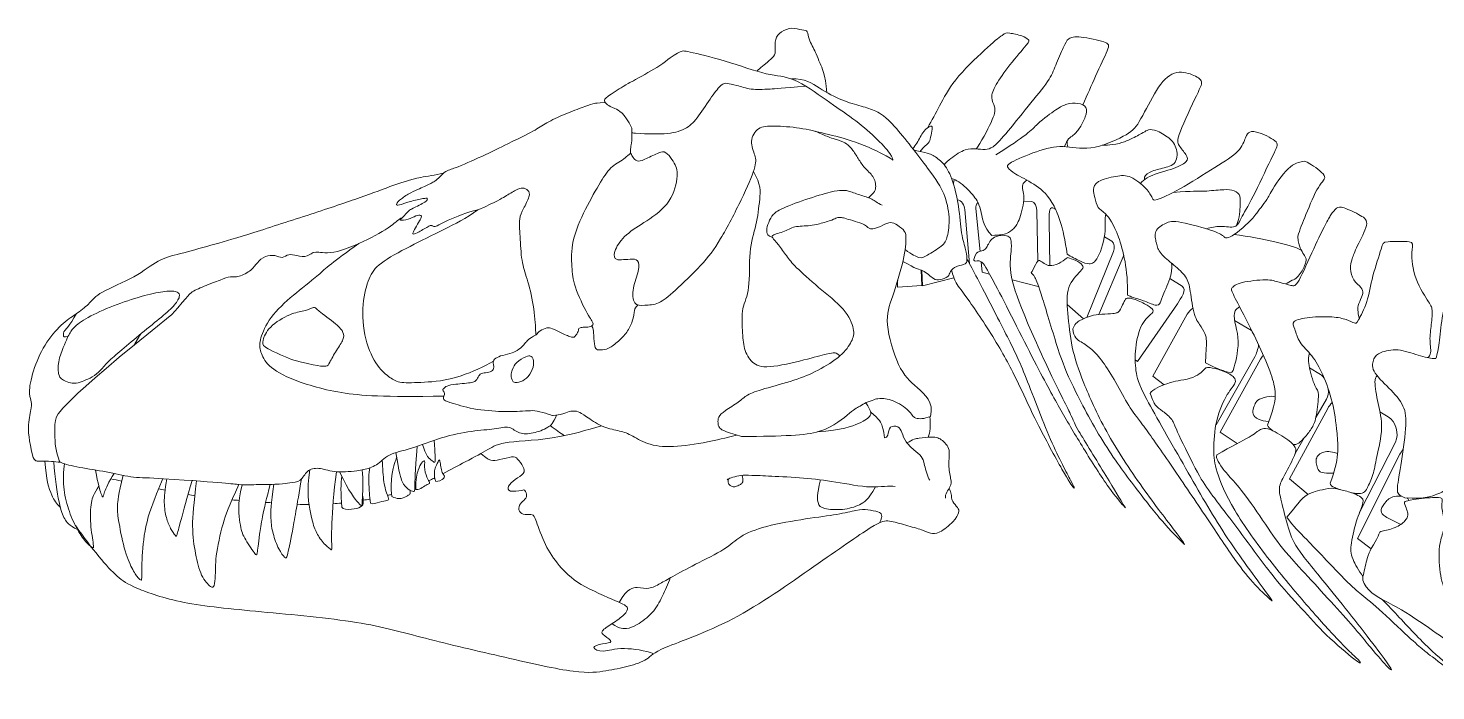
# Model space of a CAD drawing. Header units: millimetres. Extents: x 2173 to 13139, y -4919 to 6366.
# Drawn here: x 2177 to 4182, y -2511 to -1567 of the extents above; entities that cross this region are included whole.
import ezdxf

# ---------------------------------------------------------------- set-up
doc = ezdxf.new("R2010")
doc.units = ezdxf.units.MM

msp = doc.modelspace()

# ---------------------------------------------------------------- linework, layer by layer
at = {"lineweight": 13}
for p, q in [((3500.3, -1811.8), (3500.3, -1811.8)), ((3526.5, -1824.1), (3532.6, -1885.4)), ((3606.2, -1814.3), (3594.8, -1813.8)), ((3640.4, -1825.8), (3636.2, -1823.4)), ((3517.7, -1903.1), (3510.9, -1825.8)), ((3614.9, -1899.3), (3613.4, -1827.5)), ((3631, -1841.9), (3632.1, -1905.7)), ((3720.4, -1870.8), (3709.7, -1864.8)), ((3534, -1900), (3535.5, -1914.9)), ((3684.5, -1979.4), (3722.6, -1885.5)), ((3737.2, -1890.7), (3701.7, -1975.1)), ((3449.6, -1933.7), (3448.9, -1912.2)), ((3449.9, -1912.6), (3450.6, -1934.4)), ((3450.6, -1934.4), (3495.4, -1923.1)), ((3535.5, -1914.9), (3546.2, -1917.6)), ((3820.6, -1935), (3802.9, -1923.9)), ((3415, -1936.3), (3449.6, -1933.7)), ((3578.2, -1925.7), (3615.6, -1935.2)), ((3615.6, -1935.2), (3615.6, -1934.2)), ((3656.7, -1961.1), (3680, -1981.3)), ((3757, -2042.4), (3813.7, -1959.8)), ((3753.6, -2039.8), (3757, -2042.4))]:
    msp.add_line(p, q, dxfattribs=at)
for points in [[(3794.8, -2075.3), (3778.8, -2063), (3827.8, -1974.8)], [(3895.2, -1983.7), (3919.4, -1997.9)], [(3923.8, -2035.7), (3868.9, -2132.5), (3868.4, -2132.1)], [(3899, -2159.1), (3874.6, -2143), (3931.9, -2039)], [(4001.9, -2051.3), (4017.5, -2060.8)], [(4026, -2095.6), (4010.9, -2122)], [(3999.8, -2231.5), (3973.6, -2209.2), (4027.9, -2109)], [(4102.2, -2113.8), (4114, -2120.8)], [(3994.2, -2151.1), (3981.5, -2173.3)], [(4124.2, -2156.9), (4073.1, -2257.3)], [(4089.7, -2308.8), (4070.2, -2294.2), (4130.6, -2174.4)]]:
    msp.add_lwpolyline(points, dxfattribs=at)
for points, knots in [([(3214.7, -1628.6), (3231.8, -1613.5), (3241.2, -1607), (3240.8, -1599), (3239.9, -1582.7), (3248.6, -1571.7), (3264.7, -1565.7), (3280.3, -1570.6), (3287.4, -1570.2), (3288.1, -1584), (3301.5, -1606.3), (3301.9, -1613.8), (3312.3, -1632.3), (3314.5, -1659.3)], [0.129419, 0.129419, 0.129419, 0.129419, 1, 2, 3, 4, 5, 6, 7, 8, 9, 10, 10.904558, 10.904558, 10.904558, 10.904558]), ([(3458.4, -1708.8), (3463.4, -1698.8), (3476.8, -1676), (3492.1, -1643.4), (3543.5, -1593.6), (3567.1, -1574.6), (3572, -1573.4), (3594.3, -1578.4), (3602.6, -1584), (3603.2, -1586.5), (3573.6, -1620.3), (3553.4, -1649.5), (3547, -1667.2), (3554.6, -1679), (3554.1, -1692), (3537.1, -1724.1), (3527.6, -1738.5), (3527, -1739.4)], [5.141701, 5.141701, 5.141701, 5.141701, 6, 7, 8, 9, 10, 11, 12, 13, 14, 15, 16, 17, 18, 19, 19.066332, 19.066332, 19.066332, 19.066332]), ([(3481.3, -1761.8), (3484.1, -1758.9), (3493.9, -1749.8), (3513, -1738.4), (3526.2, -1739.2), (3540.7, -1740.7), (3550, -1738.4), (3565.9, -1722.7), (3601.8, -1677.3), (3632.8, -1640.2), (3639.2, -1622.3), (3652.6, -1591.8), (3657.5, -1581.4), (3671.6, -1577.9), (3716.1, -1587.7), (3717.5, -1593.4), (3696.3, -1636.2), (3686, -1661.7), (3679.1, -1676.6)], [6.475523, 6.475523, 6.475523, 6.475523, 7, 8, 9, 10, 11, 12, 13, 14, 15, 16, 17, 18, 19, 20, 21, 21.992052, 21.992052, 21.992052, 21.992052]), ([(3036.5, -1709.7), (3026, -1687.7), (3009.9, -1680.8), (3001.2, -1676.6), (2996.7, -1671), (2998, -1666.8), (3027.5, -1648.4), (3035.6, -1644), (3039.2, -1642.3), (3046.2, -1637.9), (3058.1, -1631.4), (3068.8, -1625.6), (3080.7, -1617.7), (3090.7, -1609.3), (3107.7, -1599.3), (3110.8, -1599.2), (3168.2, -1612.5), (3233.7, -1636.5), (3264.9, -1634.8), (3315.7, -1671.7), (3351.9, -1695.7), (3384.3, -1723.1), (3407.9, -1748.3), (3408.5, -1757.8), (3408.2, -1752.6), (3352.7, -1727), (3311.3, -1717.7), (3276.4, -1708.7), (3237, -1706.2), (3215.8, -1707.4), (3203.2, -1728.2), (3213.4, -1749.9), (3214.1, -1763.1), (3194.8, -1808.7), (3161.2, -1872.6), (3137.9, -1903.8), (3094.9, -1944.5), (3074.7, -1961.1), (3054.7, -1962.2), (3038.3, -1963), (3036.9, -1937.7), (3047.7, -1911.7), (3046.8, -1895.8), (3034.1, -1896.5), (3021.4, -1897.2), (3011.4, -1897.7), (3010.6, -1884), (3026.9, -1860.8), (3056.7, -1843.1), (3093.9, -1816.4), (3103.8, -1773.5), (3097.7, -1759.3), (3084.3, -1740.6), (3077.7, -1744.2)], [0, 0, 0, 0, 1, 2, 3, 4, 5, 6, 6.73829, 6.73829, 6.73829, 26.059112, 26.059112, 26.059112, 26.994983, 27.994983, 28.994983, 29.994983, 30.994983, 31.994983, 32.994983, 33.994983, 34.994983, 35.994983, 36.994983, 37.994983, 38.994983, 39.994983, 40.994983, 41.994983, 42.994983, 43.994983, 44.994983, 45.994983, 46.994983, 47.994983, 48.994983, 49.994983, 50.994983, 51.994983, 52.994983, 53.994983, 54.994983, 55.994983, 56.994983, 57.994983, 58.994983, 59.994983, 60.994983, 61.994983, 62.994983, 63.994983, 64.994983, 64.994983, 64.994983, 64.994983]), ([(3264.2, -1639.6), (3283.1, -1638.6), (3305.7, -1655.1), (3336.6, -1671.2), (3364.4, -1678.6), (3384.2, -1684.9), (3404.6, -1696.7), (3464.9, -1775.2), (3482.5, -1801.8), (3490.5, -1837.7), (3486.1, -1866.9), (3480.7, -1877), (3454.3, -1892.6), (3448.5, -1896.5), (3435.8, -1889.8), (3425.8, -1882.8)], [0.150274, 0.150274, 0.150274, 0.150274, 1, 2, 3, 4, 5, 6, 7, 8, 9, 10, 11, 12, 12.829483, 12.829483, 12.829483, 12.829483]), ([(3656.8, -1889.5), (3651, -1849.2), (3635.4, -1809.1), (3609.7, -1788.6), (3580.2, -1774.2), (3571.1, -1765.8), (3569.9, -1760.8), (3614.1, -1741.6), (3650.9, -1732.5), (3687.3, -1743.7), (3743.3, -1719.7), (3758.2, -1706), (3780.6, -1658), (3805.5, -1626.9), (3833.5, -1631.7), (3851.6, -1642), (3845.3, -1653.7), (3812.1, -1724.3), (3814.4, -1733.6), (3827.5, -1748.4), (3829.8, -1757.6), (3807.7, -1768.5), (3772.5, -1777.2), (3763.9, -1785.6), (3761.1, -1788.6)], [0, 0, 0, 0, 1, 2, 3, 4, 5, 6, 7, 8, 9, 10, 11, 12, 13, 14, 15, 16, 17, 18, 19, 20, 21, 21.458285, 21.458285, 21.458285, 21.458285]), ([(3284.3, -1649.9), (3250.5, -1653.1), (3229.1, -1654.3), (3206.1, -1655.6), (3185, -1648.2), (3170.9, -1645.6), (3165.2, -1645.9), (3151.3, -1662.7), (3130.7, -1695), (3116.1, -1710.6), (3090.7, -1718.9), (3057.9, -1718.2), (3038.5, -1716.7), (3036.8, -1716.5)], [0.256262, 0.256262, 0.256262, 0.256262, 1, 2, 3, 4, 5, 6, 7, 8, 9, 10, 10.097267, 10.097267, 10.097267, 10.097267]), ([(2769.1, -1772.9), (2775.6, -1769.6), (2800.2, -1761.2), (2870.6, -1727), (2901.5, -1711.6), (2915.5, -1701.2), (2945.6, -1687.5), (2972.2, -1678.2), (2981.2, -1674.9), (2986.4, -1674), (2998.6, -1673.1)], [0, 0, 0, 0, 0.214052, 1.214052, 2.214052, 3.214052, 4.214052, 5.214052, 6.214052, 6.528869, 6.528869, 6.528869, 6.528869]), ([(3554.9, -1747.7), (3598.1, -1721.4), (3613.3, -1703), (3643.6, -1681.2), (3655.6, -1674.8), (3672.5, -1673.5), (3686.1, -1678.7), (3683.4, -1693.7), (3675, -1709.2), (3667.1, -1719.8), (3655.9, -1725.7), (3653, -1736)], [0, 0, 0, 0, 1, 2, 3, 4, 5, 6, 7, 8, 8.892157, 8.892157, 8.892157, 8.892157]), ([(3298, -1714.3), (3314.6, -1721.6), (3328.6, -1726.5), (3340.6, -1729.8), (3349.4, -1738), (3358.2, -1751.4), (3366.1, -1765.1), (3379.8, -1776.4), (3385.5, -1790.5), (3382.8, -1801.9), (3373.5, -1808.8)], [0.302552, 0.302552, 0.302552, 0.302552, 1, 2, 3, 4, 5, 6, 7, 7.704981, 7.704981, 7.704981, 7.704981]), ([(3437, -1739.1), (3439, -1736.6), (3444.5, -1728.7), (3451.7, -1712.8), (3464, -1704.8), (3465.3, -1709.8), (3461.9, -1724), (3460.2, -1731.3), (3452, -1736.7), (3447.7, -1742.3), (3447.3, -1742.9)], [7.476868, 7.476868, 7.476868, 7.476868, 8, 9, 10, 11, 12, 13, 14, 14.10375, 14.10375, 14.10375, 14.10375]), ([(3742.7, -1947.8), (3743.5, -1911.9), (3729.6, -1855.4), (3709.7, -1827.7), (3700, -1825.2), (3695.6, -1807.1), (3693.2, -1797.6), (3697, -1785), (3727.6, -1777.5), (3746.6, -1776.1), (3771.7, -1796.8), (3778.6, -1810.5), (3779.6, -1814.6), (3813.5, -1799.7), (3870.8, -1763.2), (3904.2, -1743.1), (3911.1, -1720.7), (3915.5, -1714.3), (3928.3, -1714.1), (3961, -1730.7), (3952.7, -1740), (3923, -1806.5), (3903.7, -1838), (3898.2, -1853.6), (3877, -1848.1), (3861.6, -1851.2), (3855, -1853.1)], [0, 0, 0, 0, 1, 2, 3, 4, 5, 6, 7, 8, 9, 10, 11, 12, 13, 14, 15, 16, 17, 18, 19, 20, 21, 22, 23, 23.798148, 23.798148, 23.798148, 23.798148]), ([(3706.4, -1734.1), (3728.6, -1733.6), (3746, -1726), (3764.9, -1716.6), (3769.7, -1712.7), (3779.2, -1710.4), (3800.6, -1721.7), (3813.6, -1735.6), (3814.3, -1761.5), (3791.8, -1767.1), (3773.8, -1771.5), (3765.8, -1778.1), (3766.7, -1783.3)], [0.111633, 0.111633, 0.111633, 0.111633, 1, 2, 3, 4, 5, 6, 7, 8, 9, 9.822972, 9.822972, 9.822972, 9.822972]), ([(3438.5, -1741.1), (3456.9, -1744.6), (3466, -1748.2), (3479.6, -1757.9), (3493.1, -1778.7), (3503.1, -1821.4), (3505.3, -1861.8), (3513.3, -1885), (3513.8, -1894.1), (3514.4, -1904.4), (3498.2, -1905.2), (3488.7, -1914.6), (3489.1, -1921.4), (3474.6, -1926.3), (3467.8, -1926.6), (3451.2, -1910.7), (3441.3, -1910.7), (3422.7, -1899.6)], [0.053516, 0.053516, 0.053516, 0.053516, 1, 2, 3, 4, 5, 6, 7, 8, 9, 10, 11, 12, 13, 14, 14.912269, 14.912269, 14.912269, 14.912269]), ([(3035.2, -1745.3), (3027.9, -1751.3), (3022.2, -1756.3), (3007.8, -1762.6), (2993.4, -1783.5), (2970.3, -1824.2), (2949.3, -1872), (2951.4, -1909.4), (2952.6, -1932.3), (2975.6, -1980.2), (2982.7, -1987.1), (2979.9, -1992.8), (2971.7, -1993.2), (2968, -1993.4), (2960.7, -1993.8), (2960.9, -1998.4), (2955.6, -2007.9), (2950.4, -2008.2), (2931.6, -1999.3), (2920.8, -1993.6), (2913.8, -1994), (2903, -2000.1), (2900, -2005.4), (2899.9, -2003.9), (2897.6, -1961.9), (2886.8, -1921.3), (2879.3, -1901.3), (2877.2, -1861.5), (2875.8, -1837.2), (2881.3, -1825.9), (2892.4, -1805.8), (2889.2, -1797.7), (2881.4, -1794.1), (2872.6, -1797.2), (2855.8, -1807), (2845.2, -1813.8), (2818.8, -1825.7)], [10.632559, 10.632559, 10.632559, 10.632559, 10.704231, 11.704231, 12.704231, 13.704231, 14.704231, 15.704231, 16.704231, 17.704231, 18.704231, 19.704231, 20.704231, 21.704231, 22.704231, 23.704231, 24.704231, 25.704231, 26.704231, 27.704231, 28.704231, 29.704231, 30.704231, 31.704231, 32.704231, 33.704231, 34.704231, 35.704231, 36.704231, 37.704231, 38.704231, 39.704231, 40.704231, 41.704231, 42.704231, 43.704231, 43.704231, 43.704231, 43.704231]), ([(3985.4, -1863.8), (3987.7, -1854.8), (3997.6, -1831.3), (4015, -1787.7), (4031, -1779.4), (3997.2, -1756.7), (3994.8, -1756.6), (3972.8, -1760.7), (3949.5, -1795.7), (3944.1, -1806.1), (3942.8, -1808.3), (3938.1, -1816.5), (3931.8, -1823.7), (3926.9, -1830.7), (3924.8, -1833.1), (3918.5, -1842.3), (3885.4, -1870.2), (3879.6, -1864), (3873.3, -1858), (3811.8, -1840.5), (3797.2, -1844), (3779.4, -1855.9), (3783.9, -1874.2), (3787.3, -1887.9), (3809.1, -1904.8), (3827.7, -1921.4), (3831.9, -1938.6), (3837.1, -1979.6), (3848.5, -1993.1), (3854.4, -2005.6), (3855.6, -2010.6), (3853.9, -2044.3)], [0, 0, 0, 0, 0.80304, 1.80304, 2.80304, 3.80304, 4.80304, 5.80304, 6.80304, 7.118096, 7.118096, 7.118096, 35.394409, 35.394409, 35.394409, 35.704518, 36.704518, 37.704518, 38.704518, 39.704518, 40.704518, 41.704518, 42.704518, 43.704518, 44.704518, 45.704518, 46.704518, 47.704518, 48.704518, 49.704518, 50.704518, 50.704518, 50.704518, 50.704518]), ([(2768.4, -1773.7), (2755.4, -1777.1), (2732.8, -1779.3), (2692, -1792.7), (2647.6, -1809.9), (2571.1, -1835.1), (2482.2, -1863.7), (2436.9, -1876.7), (2390.7, -1889.4), (2362.1, -1896.2), (2332, -1921.8), (2274.3, -1944.9), (2266.1, -1958.3), (2247.1, -1973.5), (2227.7, -1985.3), (2202.1, -2012.9), (2184.1, -2051.3), (2176.5, -2086.9), (2181.4, -2098), (2181.8, -2105.4), (2176.1, -2131.3), (2177.3, -2152.8), (2183.8, -2178.9), (2186.2, -2183.3), (2187.7, -2183.9), (2194, -2184.2), (2206.7, -2184), (2218.1, -2185.4), (2222.5, -2185.6)], [0, 0, 0, 0, 0.726884, 1.726884, 2.726884, 3.726884, 4.726884, 5.726884, 6.726884, 7.726884, 8.726884, 9.726884, 10.726884, 11.726884, 12.726884, 13.726884, 14.726884, 15.726884, 16.726884, 17.726884, 18.726884, 19.726884, 19.726884, 19.726884, 20.726884, 21.726884, 22.726884, 23.331664, 23.331664, 23.331664, 23.331664]), ([(2769.1, -1772.9), (2760.7, -1782.1), (2752.7, -1787.8), (2740.6, -1793), (2732.3, -1797), (2718.1, -1803.1), (2704.1, -1813.3), (2700.1, -1819.1), (2703.2, -1820.5), (2720, -1813.9), (2742, -1809.5), (2745.6, -1809.3), (2745.8, -1813.7), (2721.3, -1825.9), (2720.2, -1826), (2711.9, -1835), (2707.8, -1839.3), (2703.9, -1841.2), (2718.3, -1840.4), (2729.7, -1833.8), (2737.2, -1833.4), (2737.4, -1836.7), (2733.5, -1843.2), (2726.2, -1855.7), (2724.3, -1859.6), (2724.5, -1861.5), (2731.7, -1858.8), (2750.1, -1847.3), (2751.6, -1849), (2757.7, -1850.6), (2764.3, -1845.4), (2799.9, -1830.1), (2816.4, -1826.2), (2818.8, -1825.7)], [0.122485, 0.122485, 0.122485, 0.122485, 1, 2, 3, 4, 5, 6, 7, 8, 9, 10, 11, 12, 13, 14, 15, 16, 17, 18, 19, 20, 21, 22, 23, 24, 25, 26, 27, 28, 29, 30, 30.182272, 30.182272, 30.182272, 30.182272]), ([(3209.7, -1771.7), (3220.8, -1789.4), (3218.5, -1813.9), (3214.6, -1847.9), (3202.5, -1882.8), (3205.7, -1942.6), (3192.4, -1964.7), (3194.2, -1999.3), (3195.6, -2024.4), (3206.8, -2045), (3227, -2053.2), (3286, -2039.2), (3317.5, -2030.1), (3324.6, -2029.7), (3328.1, -2029.5), (3332.8, -2034.3)], [0.199195, 0.199195, 0.199195, 0.199195, 1, 2, 3, 4, 5, 6, 7, 8, 9, 10, 11, 12, 12.692621, 12.692621, 12.692621, 12.692621]), ([(3549.5, -1862.6), (3537.1, -1851.2), (3534.1, -1820.5), (3523.5, -1805.5), (3505.7, -1787.1), (3495.4, -1782.5), (3492.2, -1781.4)], [0, 0, 0, 0, 1, 2, 3, 3.497853, 3.497853, 3.497853, 3.497853]), ([(3496.1, -1782.9), (3495.6, -1784.1), (3495, -1786.1), (3494.8, -1788), (3494.8, -1789)], [20.7372732, 20.7372732, 20.7372732, 20.7372732, 21, 21.2471686, 21.2471686, 21.2471686, 21.2471686]), ([(3599.4, -1783.9), (3596, -1786.1), (3590.4, -1792), (3598.1, -1805.6), (3588.8, -1841.4), (3581.4, -1853.5), (3570.2, -1860.3), (3564.2, -1861.7), (3555.6, -1862.2), (3549.5, -1862.6)], [27.475102, 27.475102, 27.475102, 27.475102, 28, 29, 30, 31, 32, 33, 34, 34, 34, 34]), ([(3236.9, -1865.7), (3229.8, -1862.9), (3228.2, -1858.5), (3229.6, -1847), (3235.9, -1834.8), (3244, -1826.1), (3284.2, -1811.1), (3323.9, -1799.1), (3335.6, -1798.5), (3343.5, -1798.1), (3361, -1805.2), (3380, -1810.1), (3386, -1816.4), (3393.1, -1819.6)], [0.130677, 0.130677, 0.130677, 0.130677, 1, 2, 3, 4, 5, 6, 7, 8, 9, 10, 11, 11, 11, 11]), ([(3807.7, -1801.4), (3836.6, -1799), (3848.6, -1800.6), (3877, -1797), (3892, -1797.4), (3903.7, -1803.2), (3903.1, -1814.7), (3902.6, -1836.7), (3897.8, -1848.6)], [0.109869, 0.109869, 0.109869, 0.109869, 1, 2, 3, 4, 5, 5.854537, 5.854537, 5.854537, 5.854537]), ([(3942, -2133), (3953.5, -2102.5), (3954.1, -2085.2), (3947.5, -2058.1), (3928, -2014.5), (3907.6, -1974.6), (3890.9, -1942.2), (3889.7, -1937.5), (3900.8, -1929.2), (3944.2, -1924.1), (3957.6, -1929.5), (3977.9, -1934), (3983.6, -1936.6), (4009.5, -1877), (4025.9, -1844.3), (4032, -1833.1), (4040.8, -1822.5), (4047.5, -1820.8), (4077.5, -1834.9), (4088.1, -1843.7), (4067.8, -1880.7), (4062.3, -1896.5), (4059.1, -1909), (4063.6, -1927.2), (4077, -1937), (4078.9, -1944.5), (4073.1, -1956.9), (4069.6, -1966.2), (4071.8, -1977), (4072.7, -1981.1)], [0, 0, 0, 0, 1, 2, 3, 4, 5, 6, 7, 8, 9, 10, 11, 12, 13, 14, 15, 16, 17, 18, 19, 20, 21, 22, 23, 24, 25, 26, 26.72282, 26.72282, 26.72282, 26.72282]), ([(2381.5, -1975), (2406.4, -1946.4), (2410.4, -1942.2), (2426.4, -1935), (2452.1, -1925.3), (2465.2, -1920.4), (2475.4, -1923.2), (2496.4, -1911.7), (2502.2, -1901.4), (2514.1, -1891.1), (2528.7, -1890.3), (2538.6, -1896.1), (2548, -1888.2), (2558.5, -1891.5), (2575.4, -1894.1), (2584.1, -1882.9), (2606.1, -1891.8), (2663.5, -1868.5), (2695.1, -1848.6), (2703.9, -1840.2), (2709.9, -1837)], [2.65153, 2.65153, 2.65153, 2.65153, 3, 4, 5, 6, 7, 8, 9, 10, 11, 12, 13, 14, 15, 16, 17, 18, 19, 19.574166, 19.574166, 19.574166, 19.574166]), ([(2817.4, -1826), (2800.4, -1838.6), (2763.1, -1857), (2720.9, -1877.6), (2674, -1903.1), (2662.3, -1921.4), (2651.7, -1957.6), (2654.7, -2012.7), (2674.8, -2051.8), (2692.7, -2065.8), (2705.7, -2073.5), (2738.4, -2071.8), (2782.3, -2069.4), (2826.6, -2049.2), (2839.4, -2041.5)], [0.225619, 0.225619, 0.225619, 0.225619, 1, 2, 3, 4, 5, 6, 7, 8, 9, 10, 11, 11.679735, 11.679735, 11.679735, 11.679735]), ([(3711.8, -1832.3), (3709.4, -1839.2), (3714, -1855.7), (3700, -1900.3), (3688.2, -1904.5), (3676.1, -1899.9), (3662.2, -1892.6), (3656.8, -1889.5)], [23.217544, 23.217544, 23.217544, 23.217544, 24, 25, 26, 27, 28, 28, 28, 28]), ([(2647.9, -1874.2), (2610.4, -1900.1), (2587.2, -1922.5), (2554.4, -1946.6), (2519.5, -1979.6), (2505.9, -2011.4), (2506.6, -2025.5), (2514, -2045.6), (2544.3, -2066), (2616.1, -2088.8), (2683, -2093), (2768.9, -2091.5)], [0.189761, 0.189761, 0.189761, 0.189761, 1, 2, 3, 4, 5, 6, 7, 8, 8.929439, 8.929439, 8.929439, 8.929439]), ([(3193, -2149.1), (3166.1, -2141.2), (3159.8, -2136), (3159.4, -2129.9), (3159, -2121.3), (3167.7, -2112.8), (3190.3, -2099.4), (3199.3, -2089.7), (3222, -2081.6), (3270.1, -2068.9), (3301.2, -2056.1), (3336.6, -2033.8), (3350.9, -2012.8), (3354.9, -1997.8), (3342, -1967.9), (3301.7, -1936.5), (3267.1, -1905.3), (3258.7, -1894.3), (3249.5, -1881), (3245.7, -1876.2)], [0, 0, 0, 0, 1, 2, 3, 4, 5, 6, 7, 8, 9, 10, 11, 12, 13, 14, 15, 16, 16.759206, 16.759206, 16.759206, 16.759206]), ([(4031.3, -2215.5), (4044.4, -2182.6), (4041.2, -2140.8), (4035.9, -2100.5), (4020.7, -2058.7), (4006, -2032.9), (3986.1, -2015.1), (3981, -1994.3), (3974.9, -1984.7), (4000.5, -1978.4), (4036.8, -1977.9), (4054.9, -1982.2), (4067.3, -1988.4), (4069.4, -1987.9), (4085.1, -1957.7), (4090.5, -1922.4), (4106.7, -1874.8), (4105.8, -1871.1), (4152.5, -1870.6), (4146.8, -1877.3), (4147.9, -1919.4), (4173.2, -1960.1), (4177.6, -1966.3), (4175.6, -1989.3), (4172.1, -2012.7), (4176.2, -2029.7), (4172.2, -2035.2), (4170.4, -2036.6)], [0, 0, 0, 0, 1, 2, 3, 4, 5, 6, 7, 8, 9, 10, 11, 12, 13, 14, 15, 16, 17, 18, 19, 20, 21, 22, 23, 24, 24.411181, 24.411181, 24.411181, 24.411181]), ([(3985.4, -1865.2), (3985.5, -1867), (3986.8, -1879.4), (3996.8, -1893.8), (3997.9, -1898.3), (3991.1, -1915.5), (3982.3, -1925.1), (3977.5, -1926.4), (3977.4, -1926.4)], [22.84668, 22.84668, 22.84668, 22.84668, 23, 24, 25, 26, 27, 27.003793, 27.003793, 27.003793, 27.003793]), ([(3513.9, -1896.2), (3518.1, -1903.8), (3533.7, -1932.9), (3575, -2014), (3592.2, -2047.6), (3634.9, -2162.9), (3666.6, -2219.4), (3668.3, -2226.5), (3654.3, -2205.8), (3610.4, -2124.3), (3590.4, -2079.2), (3561.7, -2022.1), (3512.4, -1947.9), (3497.6, -1931.3), (3494.2, -1919.7), (3491.8, -1912)], [3.538084, 3.538084, 3.538084, 3.538084, 4, 5, 6, 7, 8, 9, 10, 11, 12, 13, 14, 15, 15.839642, 15.839642, 15.839642, 15.839642]), ([(3805.3, -1902.1), (3805.7, -1906.2), (3806.6, -1918), (3792.5, -1948.5), (3789.5, -1959.5), (3784.5, -1964.1), (3763.8, -1954.3), (3753, -1951.9), (3748, -1950.1), (3742.7, -1947.8)], [27.297518, 27.297518, 27.297518, 27.297518, 28, 29, 30, 31, 32, 33, 34, 34, 34, 34]), ([(4279.4, -2064.3), (4279.5, -2064), (4281.2, -2056.5), (4280.5, -2027.7), (4286.5, -2020.5), (4291.2, -2019.4), (4271.4, -1989.3), (4260.8, -1980.3), (4250.9, -1964.9), (4247.8, -1952.6), (4249.4, -1930), (4232.6, -1925), (4194.6, -1934.4), (4197.7, -1947.1), (4189.3, -1984.2), (4186.5, -2023.2), (4181.9, -2037.4), (4182.3, -2039), (4157.6, -2034.4), (4127.4, -2022.6), (4100.5, -2029.3), (4093.2, -2036.5), (4088.7, -2055.1), (4115.7, -2080), (4138.4, -2105.4), (4140.6, -2131.8), (4131.6, -2195.4), (4124.9, -2228.3), (4128.8, -2232.6), (4137.9, -2236.5)], [9.952025, 9.952025, 9.952025, 9.952025, 10, 11, 12, 13, 14, 15, 16, 17, 18, 19, 20, 21, 22, 23, 24, 25, 26, 27, 28, 29, 30, 31, 32, 33, 34, 35, 36, 36, 36, 36]), ([(2979.5, -1991.6), (2981.8, -1995.4), (2982.1, -2001.6), (2983.1, -2019), (2985.9, -2025.9), (2991.4, -2025.6), (3003, -2025), (3017.8, -2013.4), (3030, -2000.8), (3038.2, -1985.5), (3040.5, -1966.7), (3042.2, -1964.6), (3044.8, -1962.1), (3045.2, -1961.7)], [0.314694, 0.314694, 0.314694, 0.314694, 1, 2, 3, 4, 5, 6, 7, 8, 9, 10, 10.205459, 10.205459, 10.205459, 10.205459]), ([(3902.4, -1964.5), (3899.2, -1966.3), (3889.7, -1974.6), (3905.4, -2006.3), (3893.2, -2058.3), (3890, -2059.1), (3872.6, -2053.4), (3853.9, -2044.3)], [0.750636, 0.750636, 0.750636, 0.750636, 1, 2, 3, 4, 5, 5, 5, 5]), ([(2381.5, -1975), (2220.4, -2104.3), (2213.9, -2130.2), (2214.7, -2144.1), (2215, -2165.3), (2221.3, -2184.2), (2221.4, -2186.5), (2253, -2194.3), (2294.1, -2199.5), (2326.8, -2208.7), (2348.6, -2207.5), (2369.7, -2209.1), (2457.5, -2214.7), (2477.6, -2218.6), (2504, -2217.2), (2538, -2217.3), (2548.5, -2215), (2565.8, -2213.8), (2572.9, -2196.7), (2590.3, -2192.4), (2610.6, -2200.5), (2641.7, -2198.8), (2657.9, -2195.6), (2663.4, -2193.7), (2669.9, -2191.5), (2675.9, -2187.4), (2681.1, -2182.9), (2684.2, -2180.2), (2693.3, -2172.5), (2720.7, -2167.8), (2765.7, -2149.3), (2810, -2140.5), (2842.8, -2138.7), (2863.1, -2133.1), (2875.3, -2146.2), (2895.6, -2145.1), (2916, -2137.8), (2924.9, -2129.9), (2929.3, -2118.6)], [0, 0, 0, 0, 1, 2, 3, 4, 5, 6, 7, 8, 9, 9, 9, 10, 11, 12, 13, 14, 15, 16, 17, 18, 18.622161, 18.622161, 18.622161, 39.442444, 39.442444, 39.442444, 39.967796, 40.967796, 41.967796, 42.967796, 43.967796, 44.967796, 45.967796, 46.967796, 47.967796, 48.671892, 48.671892, 48.671892, 48.671892]), ([(2245.6, -1973.9), (2234.9, -1992.4), (2226.6, -1998.6), (2226.9, -2004.4), (2227.1, -2007.8), (2233.5, -2006.4)], [0.084421, 0.084421, 0.084421, 0.084421, 1, 2, 2.579888, 2.579888, 2.579888, 2.579888]), ([(2900.1, -2004.4), (2889.3, -2009.2), (2884.7, -2017.3), (2875.5, -2025.4), (2867.1, -2029.9), (2852, -2033.3), (2841.5, -2037.2), (2838.1, -2043.5), (2839.9, -2046.3), (2840.3, -2054.3), (2833.6, -2057.9), (2823, -2058.5), (2819.4, -2060.5), (2816.2, -2068.2), (2810.5, -2072.9), (2779.5, -2074.6), (2770.9, -2077.9), (2768, -2081.6), (2766.3, -2081.7), (2771.2, -2088.1), (2767.8, -2092.9), (2768, -2097.3), (2778.1, -2100.8), (2814.9, -2111.8), (2860.7, -2113.9), (2871.9, -2113.3), (2890.1, -2112.3), (2900.6, -2111.8), (2916.9, -2116.8), (2923.3, -2119.1), (2924.6, -2118.9)], [0.002127, 0.002127, 0.002127, 0.002127, 1, 2, 3, 4, 5, 6, 7, 8, 9, 10, 11, 12, 13, 14, 15, 16, 17, 18, 19, 20, 21, 22, 23, 24, 25, 26, 27, 27.658363, 27.658363, 27.658363, 27.658363]), ([(4001.7, -2030.2), (4000.5, -2034.6), (3999.3, -2045.6), (4010.7, -2082.6), (4016.1, -2083.7), (4012, -2121.8), (4006.2, -2137), (3995.7, -2149.7), (3986.4, -2159.6), (3981.2, -2161), (3977.3, -2159.4)], [31.108218, 31.108218, 31.108218, 31.108218, 32, 33, 34, 35, 36, 37, 38, 38.951857, 38.951857, 38.951857, 38.951857]), ([(4098.2, -2062.5), (4095.9, -2064.3), (4093.9, -2068.9), (4099.2, -2103.1), (4107.9, -2135), (4096.5, -2181.7), (4093.5, -2203.4), (4083, -2224.7), (4080.3, -2229.1), (4072, -2231.2), (4063.1, -2229.4), (4060.7, -2228.8)], [27.250346, 27.250346, 27.250346, 27.250346, 28, 29, 30, 31, 32, 33, 34, 35, 35.378353, 35.378353, 35.378353, 35.378353]), ([(3300.7, -2142.4), (3336.4, -2139.5), (3365.9, -2129.1), (3377.7, -2119.1), (3377.9, -2114.1), (3370, -2100.9)], [0.12214, 0.12214, 0.12214, 0.12214, 1, 2, 2.887369, 2.887369, 2.887369, 2.887369]), ([(3944, -2127.7), (3931.2, -2126.4), (3922.1, -2120.6), (3920.3, -2113), (3924.2, -2103.2), (3926.5, -2097.3), (3938.3, -2092.7), (3949.5, -2091.1), (3953.1, -2092.5)], [0.061187, 0.061187, 0.061187, 0.061187, 1, 2, 3, 4, 5, 5.646522, 5.646522, 5.646522, 5.646522]), ([(2924.6, -2118.9), (2936, -2118.3), (2942.4, -2114.5), (2952.2, -2112.4), (2959.5, -2112.8), (2969.8, -2119), (2993.3, -2136), (3017.9, -2140.6), (3034.3, -2145.3), (3056.7, -2160.8), (3093.4, -2165.4), (3140.7, -2157.7), (3169.7, -2151.4), (3185.7, -2146.9)], [0, 0, 0, 0, 1, 2, 3, 4, 5, 6, 7, 8, 9, 10, 10.768378, 10.768378, 10.768378, 10.768378]), ([(3376.8, -2114.4), (3389.3, -2124.2), (3395.3, -2137.1), (3396.1, -2146.2), (3396.4, -2151)], [0.363563, 0.363563, 0.363563, 0.363563, 1, 1.906838, 1.906838, 1.906838, 1.906838]), ([(4137.9, -2236.5), (4167.8, -2238.1), (4186.2, -2229.4), (4195.9, -2227), (4197.1, -2212.2), (4195.8, -2165), (4201.9, -2139.6), (4207.4, -2117.6), (4209.7, -2109.8)], [0, 0, 0, 0, 1, 2, 3, 4, 5, 5.712723, 5.712723, 5.712723, 5.712723]), ([(2767.4, -2202), (2778.6, -2196.2), (2807.1, -2181.1), (2833.1, -2167), (2851.5, -2155.5), (2922.6, -2154.3), (2970.6, -2140.3), (2993.5, -2134)], [6.352122, 6.352122, 6.352122, 6.352122, 7, 8, 9, 10, 10.636968, 10.636968, 10.636968, 10.636968]), ([(3396.4, -2151), (3398.5, -2150.5), (3402.1, -2148.3), (3402.7, -2133), (3417.1, -2134.3), (3420.9, -2142.4), (3426.3, -2157), (3438, -2168.2), (3450.7, -2177.3), (3452.3, -2186.7), (3458.2, -2206.6), (3460.9, -2211.1)], [18.156801, 18.156801, 18.156801, 18.156801, 19, 20, 21, 22, 23, 24, 25, 26, 27, 27, 27, 27]), ([(2700.4, -2171.9), (2705.3, -2202.1), (2709.3, -2215.5), (2718.2, -2225.2), (2727.1, -2228), (2727.4, -2226.8), (2727.8, -2200.6), (2730.6, -2163.1)], [0.090543, 0.090543, 0.090543, 0.090543, 1, 2, 3, 4, 4.94625, 4.94625, 4.94625, 4.94625]), ([(2738.3, -2160.4), (2743.6, -2175.7), (2749, -2181.3), (2755.4, -2186.2), (2756.9, -2186.1), (2756.3, -2174.8), (2755.2, -2154.3)], [0.060553, 0.060553, 0.060553, 0.060553, 1, 2, 3, 3.911841, 3.911841, 3.911841, 3.911841]), ([(3428.6, -2158.2), (3437.1, -2152.8), (3445.2, -2151.2), (3464.1, -2149.2), (3472.6, -2150.7), (3478.9, -2154.1), (3486.1, -2161.5), (3490, -2169.8), (3486.8, -2188.9), (3491.3, -2211.3), (3492.4, -2218.7), (3482.4, -2231.4), (3483.3, -2236.8)], [0.092854, 0.092854, 0.092854, 0.092854, 1, 2, 3, 4, 5, 6, 7, 8, 9, 10, 10, 10, 10]), ([(2200.5, -2184.2), (2202.2, -2209.9), (2209, -2232.7), (2216.8, -2244.9), (2222.3, -2249.7)], [0.046235, 0.046235, 0.046235, 0.046235, 1, 1.710038, 1.710038, 1.710038, 1.710038]), ([(2213.2, -2184.8), (2214.8, -2208.6), (2221.6, -2251.1), (2226.9, -2264.8), (2234.9, -2275.6), (2247, -2281.6)], [0.063217, 0.063217, 0.063217, 0.063217, 1, 2, 2.796373, 2.796373, 2.796373, 2.796373]), ([(2681.1, -2182.9), (2681.3, -2187.9), (2681.9, -2203.3), (2685.4, -2227.7), (2691.6, -2238.8), (2688.8, -2240), (2678.6, -2241.8), (2666.9, -2245.7), (2664.1, -2244.1)], [5.375105, 5.375105, 5.375105, 5.375105, 6, 7, 8, 9, 10, 11, 11, 11, 11]), ([(2694.5, -2234.4), (2692.5, -2209.5), (2697.4, -2190.4), (2700.7, -2181.2), (2701.6, -2179.1)], [0, 0, 0, 0, 1, 1.396711, 1.396711, 1.396711, 1.396711]), ([(2821.6, -2173.2), (2829.5, -2180.4), (2836.7, -2183.7), (2847.1, -2182.9), (2868, -2176.6), (2873.1, -2179.3), (2882.8, -2192.6), (2884.8, -2201.9), (2869.6, -2209.8), (2859.3, -2219.9), (2859.9, -2228.7), (2882.9, -2225.5), (2883.6, -2224.2), (2888.4, -2233.9), (2883.1, -2240), (2875.5, -2246.2), (2874.9, -2256.4), (2883.9, -2261.2), (2896.3, -2259), (2898.8, -2265.2), (2912.6, -2304.7), (2932.1, -2332.8), (2958.3, -2359.7), (3021.8, -2386.3), (3033, -2392.2), (3027.6, -2402.3), (3008.6, -2415.9), (2990.8, -2426.6), (2996.2, -2432.3), (3012.4, -2442.7), (2994.9, -2443.8), (2976.3, -2448.9), (2995.4, -2458.1), (3017.8, -2447.9), (3055.6, -2453.9), (3067.8, -2458.4)], [0.261498, 0.261498, 0.261498, 0.261498, 1, 2, 3, 4, 5, 6, 7, 8, 9, 10, 11, 12, 13, 14, 15, 16, 17, 18, 19, 20, 21, 22, 23, 24, 25, 26, 27, 28, 29, 30, 31, 32, 32.81775, 32.81775, 32.81775, 32.81775]), ([(4036.3, -2201.3), (4019.2, -2201.8), (4014.2, -2197.4), (4012.5, -2190.5), (4010.5, -2182.4), (4013.5, -2175.8), (4019.9, -2171.6), (4028, -2169.6), (4035.7, -2171.3), (4041.8, -2173.3)], [0.09863, 0.09863, 0.09863, 0.09863, 1, 2, 3, 4, 5, 6, 6.784683, 6.784683, 6.784683, 6.784683]), ([(2228.3, -2188), (2226, -2207.9), (2227.4, -2230.2), (2236.1, -2260.3), (2249, -2286.8), (2262, -2303.5), (2269.9, -2307.9), (2270.6, -2307.9), (2264.7, -2273.1), (2265.5, -2241.5), (2270.5, -2230.7), (2277.4, -2219.9)], [0.079542, 0.079542, 0.079542, 0.079542, 1, 2, 3, 4, 5, 6, 7, 8, 8.907828, 8.907828, 8.907828, 8.907828]), ([(2272.8, -2196.8), (2276.2, -2217.5), (2281.5, -2233.7), (2283.5, -2236.2), (2283.3, -2232.7), (2291, -2214.3), (2299.1, -2201.5)], [0.06011, 0.06011, 0.06011, 0.06011, 1, 2, 3, 3.847298, 3.847298, 3.847298, 3.847298]), ([(2312.1, -2204.3), (2305, -2232.5), (2303.5, -2250.7), (2304.2, -2262.7), (2313.2, -2310.8), (2324.9, -2338.9), (2333.5, -2351.2), (2338.5, -2354.5), (2338.3, -2352), (2338.8, -2309), (2346, -2261.2), (2363.7, -2220.9), (2368.7, -2209)], [0.073795, 0.073795, 0.073795, 0.073795, 1, 2, 3, 4, 5, 6, 7, 8, 9, 9.87234, 9.87234, 9.87234, 9.87234]), ([(2577.9, -2196.6), (2573.3, -2226.4), (2579.7, -2265.9), (2585.6, -2282.6), (2594.4, -2298.9), (2609.1, -2311.2), (2609.6, -2311.2), (2608.1, -2283.2), (2611.6, -2229.3), (2616, -2199.1)], [0.115424, 0.115424, 0.115424, 0.115424, 1, 2, 3, 4, 5, 6, 6.907229, 6.907229, 6.907229, 6.907229]), ([(2620.4, -2199.3), (2634.3, -2228.7), (2650.5, -2248.1), (2652.5, -2248), (2652.3, -2245.5), (2654, -2211.4), (2652.6, -2196.5)], [0.025868, 0.025868, 0.025868, 0.025868, 1, 2, 3, 3.739745, 3.739745, 3.739745, 3.739745]), ([(3172.6, -2210.7), (3172.8, -2210.5), (3174, -2209.2), (3180.1, -2207.2), (3191.6, -2204), (3205.4, -2204.2), (3231.7, -2205.2), (3282.7, -2208), (3324.8, -2212.8), (3380.3, -2224.1), (3402.9, -2218.5), (3411.8, -2220.2)], [5.761663, 5.761663, 5.761663, 5.761663, 6, 7, 8, 9, 10, 11, 12, 13, 14, 14, 14, 14]), ([(3174.4, -2209.3), (3173.6, -2212.9), (3173.9, -2215.9), (3175.5, -2217.9), (3179.7, -2220.9), (3184, -2220.6), (3190.8, -2217.7), (3194.2, -2215.5), (3195, -2211.6), (3194.9, -2208.2), (3193.8, -2204.4)], [0.0735, 0.0735, 0.0735, 0.0735, 1, 2, 3, 4, 5, 6, 7, 7.87445, 7.87445, 7.87445, 7.87445]), ([(2243.6, -2275.2), (2244.2, -2276), (2254, -2290.3), (2279.4, -2323.3), (2304, -2350), (2324.8, -2363.6), (2391.6, -2387.5), (2501.1, -2398.1), (2657, -2412.3), (2734.8, -2435.5), (2858.7, -2464.4), (2964.6, -2488.3), (3000.6, -2482.7), (3031.5, -2477), (3061.2, -2466.8), (3068.6, -2452.7), (3177.9, -2417.3), (3302, -2329.9), (3388.4, -2269.5), (3401.5, -2268), (3426.9, -2275.5), (3451.8, -2282.2), (3461.6, -2287.5), (3473.4, -2288.1), (3496.5, -2269.5), (3503.5, -2256.3), (3501.6, -2250.8), (3492.4, -2241.3), (3491.9, -2234.7), (3491.3, -2228.9), (3489.2, -2224.1), (3488.5, -2222.8)], [1.934728, 1.934728, 1.934728, 1.934728, 2, 3, 4, 5, 6, 7, 8, 9, 10, 11, 12, 13, 14, 15, 16, 17, 18, 19, 20, 21, 22, 23, 24, 25, 26, 27, 28, 29, 29.56225, 29.56225, 29.56225, 29.56225]), ([(2374.1, -2209.4), (2371.3, -2225.5), (2369.6, -2244.8), (2373.1, -2265.1), (2379.4, -2280.6), (2387.2, -2291.6), (2388.1, -2291.6), (2392.6, -2275.2), (2402.4, -2236.9), (2410.4, -2211.8)], [0.054091, 0.054091, 0.054091, 0.054091, 1, 2, 3, 4, 5, 6, 6.904041, 6.904041, 6.904041, 6.904041]), ([(2416.6, -2212.2), (2412.4, -2244.8), (2409.2, -2280.3), (2414.9, -2316.7), (2422.4, -2349), (2438.5, -2365.9), (2441.6, -2363.1), (2443.9, -2347.9), (2442.6, -2323.9), (2453.5, -2272), (2462.2, -2248.9), (2477, -2217.4)], [0.066814, 0.066814, 0.066814, 0.066814, 1, 2, 3, 4, 5, 6, 7, 8, 8.902953, 8.902953, 8.902953, 8.902953]), ([(2481.5, -2217.7), (2474.5, -2245.8), (2478.9, -2278.1), (2482.6, -2291.3), (2501.4, -2318.9), (2503, -2318.8), (2505.1, -2294.4), (2511, -2257), (2521.6, -2217.2)], [0.044977, 0.044977, 0.044977, 0.044977, 1, 2, 3, 4, 5, 5.943318, 5.943318, 5.943318, 5.943318]), ([(2526.8, -2217.1), (2522, -2246), (2522, -2268.1), (2524.7, -2286.4), (2533.4, -2310.9), (2543.4, -2323), (2545, -2322.9), (2552.2, -2290.8), (2559.2, -2248.6), (2566.1, -2209.3)], [0.049163, 0.049163, 0.049163, 0.049163, 1, 2, 3, 4, 5, 6, 6.900607, 6.900607, 6.900607, 6.900607]), ([(2720.7, -2225.5), (2721, -2227.4), (2721.3, -2230.7), (2718.8, -2232.1), (2712.1, -2237.1), (2702.6, -2238.3), (2694.5, -2234.4)], [7.375164, 7.375164, 7.375164, 7.375164, 8, 9, 10, 11, 11, 11, 11]), ([(2747.4, -2212.1), (2748.1, -2211.7), (2750.9, -2210.3), (2753.8, -2208.9), (2755.9, -2207.8)], [5.9568648, 5.9568648, 5.9568648, 5.9568648, 6, 6.128549, 6.128549, 6.128549, 6.128549]), ([(3305.3, -2210.8), (3300, -2232.2), (3301.4, -2245.7), (3307.5, -2252.4), (3337.7, -2254.3), (3361.4, -2247.2), (3373.1, -2239.6), (3383.7, -2220.8)], [0.063075, 0.063075, 0.063075, 0.063075, 1, 2, 3, 4, 4.913726, 4.913726, 4.913726, 4.913726]), ([(3969.5, -2264), (3984.9, -2245.8), (3991.7, -2235.7), (4005.1, -2228.4), (4015, -2226), (4033.5, -2221.5), (4047.7, -2225), (4067.1, -2230.4), (4075.4, -2235.3), (4080.9, -2240.9), (4069.4, -2263.2), (4060.3, -2304.6), (4059.7, -2318.6), (4072, -2339.8), (4078, -2348.6)], [0, 0, 0, 0, 1, 2, 3, 4, 5, 6, 7, 8, 9, 10, 11, 11.718717, 11.718717, 11.718717, 11.718717]), ([(4045.7, -2224.6), (4042.5, -2223.6), (4037.3, -2222), (4030.7, -2218.2), (4031.3, -2215.5)], [36.239785, 36.239785, 36.239785, 36.239785, 37, 38, 38, 38, 38]), ([(2404.3, -2231.7), (2404.5, -2231.7), (2407.7, -2232.3), (2411, -2232.8), (2414, -2233.3)], [1.99519168, 1.99519168, 1.99519168, 1.99519168, 2, 2.08578533, 2.08578533, 2.08578533, 2.08578533]), ([(2653, -2232.8), (2653.5, -2236.1), (2654.8, -2244.3), (2651.8, -2250), (2638.2, -2253.1), (2624.6, -2253.2), (2623.5, -2249.7)], [5.520926, 5.520926, 5.520926, 5.520926, 6, 7, 8, 9, 9, 9, 9]), ([(4089.7, -2308.7), (4099, -2293.1), (4101.9, -2285.7), (4101.6, -2284.4), (4125.2, -2279.9), (4139.8, -2268.6), (4142.6, -2260.4), (4141.6, -2256.1), (4137.2, -2244.6), (4136.5, -2241.6), (4145.2, -2239.4), (4186.3, -2234.3), (4192.9, -2237.5), (4188.6, -2245.8), (4194.6, -2270.1), (4192.4, -2286.4), (4185.2, -2304.9), (4187.5, -2350.8), (4197.6, -2374.1), (4218.7, -2420.9), (4255.5, -2448.5), (4288.8, -2475.6), (4342.2, -2499), (4342.7, -2501.3), (4341, -2501.7), (4305.6, -2488.7), (4238.6, -2458.2), (4204.2, -2445.2), (4191.1, -2434.6), (4129.5, -2392.5), (4112.6, -2385.1), (4105.5, -2381.1)], [0, 0, 0, 0, 1, 2, 3, 4, 5, 6, 7, 8, 9, 10, 11, 12, 13, 14, 15, 16, 17, 18, 19, 20, 21, 22, 23, 24, 25, 26, 27, 28, 28.85049, 28.85049, 28.85049, 28.85049]), ([(4131.8, -2274.3), (4115.6, -2266.7), (4105.2, -2260.2), (4102.3, -2254), (4110.3, -2240.9), (4118.9, -2234.3), (4130.1, -2233.7), (4132.4, -2233.8)], [0.027158, 0.027158, 0.027158, 0.027158, 1, 2, 3, 4, 4.255761, 4.255761, 4.255761, 4.255761]), ([(3018.6, -2385.3), (3030.4, -2364.6), (3046.3, -2363.4), (3060.4, -2367.3), (3077.3, -2358.3), (3092.1, -2349.9), (3124.7, -2331.8), (3173.3, -2308.6), (3188.4, -2291.3), (3224.2, -2276.5), (3287.1, -2265.4), (3331.5, -2260.4), (3357.8, -2253.1), (3372.5, -2252.8), (3388.8, -2256.6), (3393, -2258.8), (3392.5, -2265.9), (3389.5, -2271.9)], [0.052622, 0.052622, 0.052622, 0.052622, 1, 2, 3, 4, 5, 6, 7, 8, 9, 10, 11, 12, 13, 14, 14.671345, 14.671345, 14.671345, 14.671345]), ([(4105.5, -2381.1), (4109.5, -2385.3), (4126.5, -2402.9), (4168.2, -2448.6), (4206.5, -2480.6), (4242.5, -2505.8), (4250, -2514.1), (4232.2, -2504.1), (4171.6, -2459.3), (4165.3, -2454), (4147.4, -2438.9), (4096.3, -2390.1), (4072.7, -2371.9), (4054.9, -2356.1), (3990.1, -2287.1), (3980.2, -2278.4), (3969.5, -2264)], [12.651506, 12.651506, 12.651506, 12.651506, 13, 14, 15, 16, 17, 18, 19, 20, 21, 22, 23, 24, 25, 26, 26, 26, 26]), ([(4078, -2348.6), (4078.2, -2347.7), (4079.6, -2340.5), (4084.7, -2319.2), (4087.5, -2313.1), (4089.7, -2308.7)], [30.845715, 30.845715, 30.845715, 30.845715, 31, 32, 33, 33, 33, 33]), ([(3008.4, -2415.7), (3019.7, -2423.3), (3030.6, -2422.8), (3042, -2419.5), (3068, -2400.1), (3078.9, -2379.6), (3088.5, -2358.8), (3091.1, -2350.5)], [0.112958, 0.112958, 0.112958, 0.112958, 1, 2, 3, 4, 4.837467, 4.837467, 4.837467, 4.837467])]:
    msp.add_open_spline(points, degree=3, knots=knots, dxfattribs=at)
for points, degree in [([(3036.5, -1709.7), (3037.4, -1725.8), (3034.2, -1740.1), (3034.4, -1744.1), (3037.5, -1750.3), (3041.8, -1756.4), (3049.4, -1757.6), (3062.6, -1750.5), (3069.1, -1747.7)], 3), ([(3077.7, -1744.2), (3074.3, -1745.5), (3071.5, -1746.7), (3069.1, -1747.7)], 3), ([(3447.9, -1743), (3447.9, -1742.7), (3447.9, -1742.4), (3447.9, -1742)], 3), ([(3657.2, -1727), (3656.4, -1731.2), (3656.7, -1734), (3657.6, -1736.4)], 3), ([(3500.3, -1811.8), (3506.1, -1811.7), (3510.4, -1820), (3510.9, -1825.8)], 3), ([(3526.5, -1824.1), (3526.2, -1821.4), (3527.5, -1818), (3529.5, -1815.5)], 3), ([(3606.2, -1814.3), (3611.2, -1814.4), (3613.3, -1822.5), (3613.4, -1827.5)], 3), ([(3636.2, -1823.4), (3630.7, -1820.3), (3630.9, -1835.5), (3631, -1841.9)], 3), ([(3245.7, -1876.2), (3236.3, -1865.7), (3235.1, -1863), (3241.8, -1860.4), (3252, -1857.6), (3260.8, -1853.3), (3268.4, -1849.9), (3279.2, -1849.3), (3290.5, -1848.7), (3302.3, -1846.6), (3324.4, -1840.1), (3328, -1837.1), (3334.4, -1836.7), (3338.5, -1837.8), (3350.8, -1841.4), (3365.5, -1845.8), (3371.2, -1849.6), (3374.6, -1852.7), (3378.6, -1854), (3391, -1850.2), (3403.4, -1843), (3411.6, -1845.1), (3424.6, -1855), (3427.9, -1861), (3425.7, -1894.1), (3406.9, -1953.7), (3395.5, -1982.8), (3415.9, -2054.6), (3440.7, -2077.9), (3467.5, -2100.2), (3461.8, -2120.3)], 3), ([(3523.6, -1896.9), (3526.1, -1886.9), (3531, -1885.7), (3539.6, -1883.6), (3542.2, -1878.8), (3546.6, -1871), (3552, -1864.7), (3565.9, -1861.3), (3575.3, -1864.7), (3575.9, -1867.3), (3578.7, -1878.6), (3572.1, -1912.3), (3591.4, -1968.6), (3633.6, -2062.3), (3669.6, -2132.2), (3663.7, -2126.5), (3716.5, -2212), (3740.8, -2253), (3740.3, -2251), (3718.6, -2227.6), (3678.5, -2164), (3647.7, -2112.4), (3616.8, -2055.9), (3544.3, -1911.6), (3534.4, -1898.5), (3528.4, -1898.7), (3524.3, -1899.7), (3523.7, -1897.5), (3523.6, -1896.9)], 3), ([(3894.4, -1861.2), (3937.3, -1867.1), (3974, -1875.6), (3990.2, -1883.4)], 3), ([(3985.4, -1863.8), (3985.2, -1864.2), (3985.4, -1864.7), (3985.4, -1865.2)], 3), ([(3720.4, -1870.8), (3724.7, -1873.3), (3724.5, -1880.9), (3722.6, -1885.5)], 3), ([(3606.6, -1913.8), (3614.8, -1897.8), (3616.6, -1897.4), (3624.2, -1902.5), (3630.5, -1907), (3645, -1903.4), (3657.3, -1893.9), (3657.5, -1893.8), (3673.3, -1899.7), (3680.7, -1906.7), (3678.7, -1911), (3654.6, -1934.5), (3657.3, -1971.2), (3662.2, -2022.4), (3678.1, -2068.9), (3708.9, -2139.6), (3764.2, -2224.1), (3817.5, -2292.5), (3824.7, -2304.1), (3824.5, -2303.2), (3794.2, -2273.7), (3755.5, -2223.9), (3707.3, -2159.6), (3660.2, -2069.5), (3645.5, -2032.7), (3618.6, -1941), (3610.2, -1919.3), (3604.8, -1915.9), (3605.2, -1915.4), (3606.6, -1913.8)], 3), ([(2221.6, -2064.4), (2215.7, -2050.8), (2228.7, -2016.3), (2236.3, -2000.1), (2244.3, -1990.2), (2271.8, -1973), (2314.3, -1956.5), (2352.9, -1944.7), (2379, -1941.1), (2390.1, -1942.7), (2394.2, -1948.6), (2385, -1963.3), (2365.2, -1979.9), (2334.1, -2005.2), (2305.5, -2029.4), (2287.2, -2045.1), (2277.5, -2058.2), (2264.5, -2066.3), (2253.2, -2070.8), (2243.1, -2074.7), (2229.2, -2071.2), (2221.6, -2064.4)], 3), ([(3415, -1936.3), (3415, -1932.7), (3415.1, -1929.5), (3415.3, -1926.6)], 3), ([(3820.6, -1935), (3827.9, -1939.6), (3818.5, -1952.7), (3813.7, -1959.8)], 3), ([(3977.4, -1926.4), (3974, -1928.3), (3970.8, -1930), (3967.7, -1931.7)], 3), ([(2551.6, -2039.4), (2527.1, -2028.9), (2510.4, -2020.4), (2510.1, -2014), (2517.7, -1993), (2552, -1972.3), (2569.5, -1971.3), (2585.6, -1963.4), (2585.8, -1967.1), (2618.4, -1990.6), (2626.4, -2000.9), (2626.9, -2009.7), (2616.3, -2025.7), (2604.2, -2045.9), (2604.4, -2049.6), (2589.2, -2049.2), (2551.6, -2039.4)], 3), ([(3664.7, -1995.7), (3668.6, -1986.6), (3677.3, -1982.5), (3688.4, -1977.6), (3700, -1974.7), (3721.2, -1974.4), (3727, -1972.9), (3730.6, -1972.1), (3737.5, -1957.3), (3740.1, -1952.7), (3741.6, -1952.3), (3747.3, -1950.9), (3768.5, -1960.1), (3779.3, -1967.8), (3780.4, -1972.2), (3762, -1985.1), (3752.5, -2024.2), (3754, -2056.9), (3759.8, -2080.5), (3828.7, -2199.3), (3878.2, -2287.5), (3950.2, -2384.1), (3950.6, -2385.6), (3920.5, -2357.8), (3894.1, -2323.1), (3851.3, -2258.5), (3798.4, -2180.2), (3760.5, -2126.2), (3745, -2108.1), (3725.8, -2070.7), (3706.9, -2041), (3691.7, -2023.9), (3676.6, -2014.4), (3665.8, -2007.7), (3664.7, -1995.7)], 3), ([(3827.8, -1974.8), (3829.6, -1971.6), (3832.5, -1968.5), (3835.9, -1966)], 3), ([(2336.8, -2003.1), (2332, -2011.2), (2327.8, -2018.6)], 2), ([(3929.3, -2018.2), (3928.7, -2024.5), (3926.5, -2031), (3923.8, -2035.7)], 3), ([(2867.5, -2071), (2862.9, -2064.1), (2866.2, -2053.6), (2870.9, -2043.2), (2887.4, -2034), (2892.5, -2033.7), (2896.5, -2037.3), (2897.2, -2049.8), (2889.6, -2064.6), (2878.3, -2071.7), (2871.4, -2073), (2867.5, -2071)], 3), ([(3931.9, -2039), (3933, -2037.1), (3934.5, -2035.1), (3936.2, -2033.4)], 3), ([(3774.8, -2087.9), (3777.6, -2081.4), (3803.5, -2072), (3812.9, -2069.7), (3832.9, -2066.8), (3846, -2059.7), (3852.2, -2053.3), (3854, -2051.2), (3858.3, -2050.1), (3875.9, -2054.1), (3889.8, -2060.9), (3894.3, -2064.2), (3898.5, -2072.3), (3885.9, -2084.4), (3866.8, -2125.4), (3865.1, -2171.5), (3866.7, -2194.3), (3889.9, -2250.5), (3945.7, -2327.5), (3998.2, -2390), (4047.1, -2444.1), (4066.9, -2462.7), (4076.2, -2471.8), (4072.7, -2472.7), (4023.5, -2431.1), (3991.2, -2394.2), (3952.6, -2353.1), (3905.5, -2287.6), (3858.7, -2227), (3846.1, -2208.5), (3810.8, -2137.9), (3807.5, -2124.8), (3792.5, -2112.5), (3780.7, -2104.3), (3779, -2097.4), (3774.8, -2087.9)], 3), ([(4022.5, -2065.4), (4021.1, -2063.5), (4019.4, -2062), (4017.5, -2060.8)], 3), ([(4026, -2095.6), (4028.3, -2091.7), (4029.1, -2086.5), (4028.6, -2081.4)], 3), ([(3193, -2149.1), (3253.8, -2148.4), (3311.8, -2147.4), (3351.4, -2110.3), (3362.4, -2105.8), (3369.5, -2100.5), (3382.8, -2096.3), (3387, -2094.6), (3407.7, -2095.3), (3434.3, -2112.9), (3437.6, -2124.9), (3453.3, -2124), (3461.8, -2120.3)], 3), ([(4034.3, -2100.5), (4031.6, -2103.2), (4029.4, -2106.1), (4027.9, -2109)], 3), ([(3458.6, -2150), (3461.3, -2143.2), (3462.8, -2133.9), (3460.9, -2120.6)], 3), ([(4124.2, -2156.9), (4129.9, -2145.7), (4124.8, -2127.2), (4114, -2120.8)], 3), ([(2920.3, -2133.4), (2928.3, -2139.2), (2934.9, -2143.9), (2940.4, -2147.9)], 3), ([(3870.1, -2175.2), (3891, -2162.8), (3922.5, -2147.5), (3929.4, -2139.6), (3934.3, -2138.4), (3943.4, -2136.1), (3975, -2155.6), (3982.3, -2165.2), (3983.8, -2171.1), (3965.2, -2206.4), (3956.8, -2221.2), (3961.9, -2241.8), (3973.2, -2287.7), (3985.2, -2311.9), (4039.2, -2375.1), (4122.6, -2483.1), (4119, -2484), (4094, -2456.5), (4059.3, -2412.3), (3967, -2314.3), (3949.8, -2290.3), (3912.6, -2234.1), (3889.4, -2207.4), (3876.9, -2193.9), (3869.7, -2180.6), (3869.2, -2178.4), (3870.1, -2175.2)], 3), ([(3949, -2140.6), (3945.7, -2138), (3943, -2135.4), (3942, -2133)], 3), ([(2728.8, -2224.4), (2728.5, -2209.7), (2732.6, -2194.4), (2736.8, -2186.4), (2742.9, -2180.6), (2739.9, -2196.3), (2746.8, -2211.3), (2749.5, -2215.8), (2746.1, -2216.6), (2737.6, -2221.8), (2732.8, -2225.4), (2728.8, -2224.4)], 3), ([(2757.2, -2213.1), (2754, -2202.2), (2756.9, -2191.3), (2762.1, -2182.6), (2762.9, -2181.4), (2764.1, -2189.9), (2765.6, -2198.8), (2769.2, -2205.2), (2770.4, -2205.9), (2766.8, -2212), (2757.2, -2213.1)], 3), ([(4130.6, -2174.4), (4131.8, -2172), (4133.4, -2169.7), (4135.4, -2167.5)], 3), ([(2623.5, -2249.7), (2621.9, -2230), (2622, -2216), (2623.3, -2205.3)], 3), ([(2664.1, -2244.1), (2660.8, -2210.6), (2661.7, -2200.5), (2663.4, -2193.7)], 3), ([(2294.2, -2209.5), (2299.4, -2210.4), (2304.7, -2211.4), (2310.1, -2212.4)], 3), ([(2362.6, -2223.5), (2365.6, -2224.2), (2368.6, -2224.8), (2371.7, -2225.4)], 3), ([(2727.5, -2221), (2727.9, -2220.8), (2728.3, -2220.7), (2728.7, -2220.5)], 3), ([(2467, -2239.3), (2470.5, -2239.5), (2473.9, -2239.8), (2477.4, -2240.1)], 3), ([(2515.1, -2242.8), (2517.8, -2243), (2520.5, -2243.2), (2523.1, -2243.3)], 3), ([(2559.8, -2245.5), (2565.4, -2245.7), (2571.1, -2245.8), (2576.8, -2245.9)], 3), ([(2610.9, -2244.9), (2614.9, -2244.6), (2619, -2244.3), (2623, -2243.9)], 3), ([(2654, -2239.8), (2657.2, -2239.3), (2660.4, -2238.7), (2663.5, -2238.2)], 3), ([(2688.5, -2233), (2690.5, -2232.5), (2692.4, -2232), (2694.3, -2231.6)], 3), ([(4141.1, -2236.6), (4142.1, -2237.5), (4142.8, -2238.7), (4143.2, -2240.1)], 3), ([(4105.5, -2381.1), (4093.1, -2374.2), (4075.7, -2362.6), (4078, -2348.6)], 3)]:
    msp.add_open_spline(points, degree=degree, dxfattribs=at)

doc.saveas('drawing.dxf')
